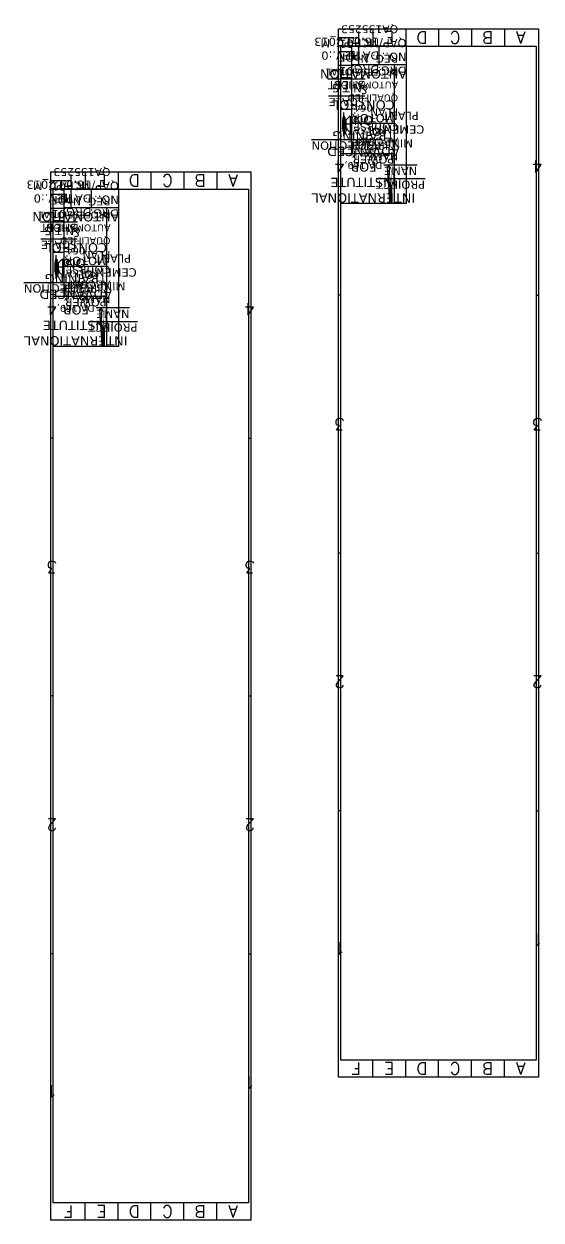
# Model space of a CAD drawing. Header units: millimetres. Extents: x -9791142 to 63260, y -4809864 to 11955173.
# Drawn here: x -6266781 to -4685495, y -4809864 to -1148019 of the extents above; entities that cross this region are included whole.
import ezdxf
from ezdxf.enums import TextEntityAlignment as Align

# ---------------------------------------------------------------- set-up
doc = ezdxf.new("R2010")
doc.units = ezdxf.units.MM
doc.header["$LTSCALE"] = 5
doc.styles.add('style2', font='verdana.ttf')

# ---------------------------------------------------------------- blocks, each defined once
blk = doc.blocks.new('SAMPLE_PAGE')
h = blk.add_hatch(color=140)
h.paths.add_polyline_path([(42363.1, 2026.5), (42360.1, 2026.5), (42360.1, 1974.1), (42363.1, 1974.1)])
h.paths.add_polyline_path([(42375.4, 2026.5), (42372.4, 2026.5), (42372.4, 1974.1), (42375.4, 1974.1)])
for color, points in [(2, [(42406, 2026.5), (42383, 1974.1), (42429, 1974.1)]), (1, [(42429.4, 1973.2), (42406.4, 1920.8), (42452.5, 1920.8)]), (2, [(36239.3, 1611.8), (36216.3, 1559.4), (36262.3, 1559.4)]), (1, [(36262.8, 1558.5), (36239.7, 1506.2), (36285.8, 1506.2)])]:
    blk.add_hatch(color=color).paths.add_polyline_path(points)
h = blk.add_hatch(color=140)
h.paths.add_polyline_path([(36196.5, 1611.8), (36193.5, 1611.8), (36193.5, 1559.4), (36196.5, 1559.4)])
h.paths.add_polyline_path([(36208.7, 1611.8), (36205.7, 1611.8), (36205.7, 1559.4), (36208.7, 1559.4)])
at = {"color": 6}
for p, q in [((39943.2, 4564.8), (39943.2, 4514.8)), ((40648.5, 4564.8), (40648.5, 4514.8)), ((41353.9, 4564.8), (41353.9, 4514.8)), ((42059.2, 4564.8), (42059.2, 4514.8)), ((42764.6, 4564.8), (42764.6, 4514.8)), ((33776.5, 4150.1), (33776.5, 4100.1)), ((34481.8, 4150.1), (34481.8, 4100.1)), ((35187.2, 4150.1), (35187.2, 4100.1)), ((35892.5, 4150.1), (35892.5, 4100.1)), ((36597.9, 4150.1), (36597.9, 4100.1)), ((39260.3, 3791.5), (39210.3, 3791.5)), ((43447.4, 3791.5), (43497.1, 3791.5)), ((33093.6, 3376.8), (33043.6, 3376.8)), ((37280.7, 3376.8), (37330.5, 3376.8)), ((39260.3, 3043.3), (39210.3, 3043.3)), ((43447.4, 3043.3), (43497.4, 3043.3)), ((33093.6, 2628.6), (33043.6, 2628.6)), ((37280.7, 2628.6), (37330.7, 2628.6)), ((39260.3, 2295), (39210.3, 2295)), ((43447.4, 2295), (43497.4, 2295)), ((33093.6, 1880.3), (33043.6, 1880.3)), ((37280.7, 1880.3), (37330.7, 1880.3)), ((39943.2, 1521.8), (39943.2, 1571.8)), ((40648.5, 1521.8), (40648.5, 1571.8)), ((41353.9, 1521.8), (41353.9, 1571.8)), ((42059.2, 1521.8), (42059.2, 1571.8)), ((42764.6, 1521.8), (42764.6, 1571.8)), ((33776.5, 1107.1), (33776.5, 1157.1)), ((34481.8, 1107.1), (34481.8, 1157.1)), ((35187.2, 1107.1), (35187.2, 1157.1)), ((35892.5, 1107.1), (35892.5, 1157.1)), ((36597.9, 1107.1), (36597.9, 1157.1))]:
    blk.add_line(p, q, dxfattribs=at)
at = {"color": 84}
for p, q in [((43447.4, 2052.6), (43447.4, 1571.8)), ((42042.7, 2028.7), (42042.7, 1571.8)), ((42042.7, 2028.7), (43460.8, 2028.7)), ((42297.5, 2028.7), (42297.5, 1626)), ((42297.5, 1884.2), (43447.4, 1884.2)), ((43212.4, 1884.2), (43212.4, 1571.8)), ((42297.5, 1796.4), (43212.4, 1796.4)), ((43212.4, 1755.8), (43447.4, 1755.8)), ((37280.7, 1637.9), (37280.7, 1157.1)), ((43212.4, 1663.8), (43447.4, 1663.8)), ((35876, 1614), (35876, 1157.1)), ((35876, 1614), (37294.1, 1614)), ((36130.9, 1614), (36130.9, 1211.3)), ((42042.7, 1626), (43212.4, 1626)), ((42627.5, 1626), (42627.5, 1571.8)), ((43063.8, 1626), (43063.8, 1571.8)), ((42042.7, 1571.8), (43447.4, 1571.8)), ((36130.9, 1469.5), (37280.7, 1469.5)), ((37045.7, 1469.5), (37045.7, 1157.1)), ((36130.9, 1381.8), (37045.7, 1381.8)), ((37045.7, 1341.1), (37280.7, 1341.1)), ((37045.7, 1249.1), (37280.7, 1249.1)), ((35876, 1211.3), (37045.7, 1211.3)), ((36460.9, 1211.3), (36460.9, 1157.1)), ((36897.1, 1211.3), (36897.1, 1157.1)), ((35876, 1157.1), (37280.7, 1157.1))]:
    blk.add_line(p, q, dxfattribs=at)
at = {"color": 140}
for p, q in [((42363.1, 2026.5), (42360.1, 2026.5)), ((42360.1, 1974.1), (42360.1, 2026.5)), ((42375.4, 2026.5), (42372.4, 2026.5)), ((42372.4, 1974.1), (42372.4, 2026.5)), ((42375.4, 1974.1), (42375.4, 2026.5)), ((36196.5, 1611.8), (36193.5, 1611.8)), ((36193.5, 1559.4), (36193.5, 1611.8)), ((36208.7, 1611.8), (36205.7, 1611.8)), ((36205.7, 1559.4), (36205.7, 1611.8)), ((36208.7, 1559.4), (36208.7, 1611.8))]:
    blk.add_line(p, q, dxfattribs=at)
at = {"color": 2}
for p, q in [((42383, 1974.1), (42406, 2026.5)), ((42429, 1974.1), (42406, 2026.5)), ((42383, 1974.1), (42429, 1974.1)), ((36216.3, 1559.4), (36239.3, 1611.8)), ((36262.3, 1559.4), (36239.3, 1611.8)), ((36216.3, 1559.4), (36262.3, 1559.4))]:
    blk.add_line(p, q, dxfattribs=at)
at = {"color": 4}
for p, q in [((42360.1, 1974.1), (42363.1, 1974.1)), ((42372.4, 1974.1), (42375.4, 1974.1)), ((36193.5, 1559.4), (36196.5, 1559.4)), ((36205.7, 1559.4), (36208.7, 1559.4))]:
    blk.add_line(p, q, dxfattribs=at)
at = {"color": 1}
for p, q in [((42406.4, 1920.8), (42429.4, 1973.2)), ((42429.4, 1973.2), (42452.5, 1920.8)), ((42406.4, 1920.8), (42452.5, 1920.8)), ((36239.7, 1506.2), (36262.8, 1558.5)), ((36262.8, 1558.5), (36285.8, 1506.2)), ((36239.7, 1506.2), (36285.8, 1506.2))]:
    blk.add_line(p, q, dxfattribs=at)
at = {"lineweight": 9, "ltscale": 5}
for p, q in [((39412.9, 1943.5), (39412.9, 1943.5)), ((33246.3, 1528.8), (33246.3, 1528.8))]:
    blk.add_line(p, q, dxfattribs=at)
at = {"color": 160}
for p, q in [((43250.9, 1822.6), (43335.2, 1810.8)), ((43384.6, 1832.6), (43384.6, 1764)), ((43240.9, 1798.3), (43418.9, 1798.3)), ((43250.9, 1774), (43335.2, 1785.8)), ((37084.2, 1407.9), (37168.6, 1396.1)), ((37217.9, 1417.9), (37217.9, 1349.3)), ((37074.2, 1383.6), (37252.2, 1383.6)), ((37084.2, 1359.3), (37168.6, 1371.1))]:
    blk.add_line(p, q, dxfattribs=at)
at = {"color": 240}
for points in [[(39210.3, 4564.8), (43497.4, 4564.8), (43497.4, 1521.8), (39210.3, 1521.8)], [(39260.3, 4514.8), (43447.4, 4514.8), (43447.4, 1571.8), (39260.3, 1571.8)], [(33043.6, 4150.1), (37330.7, 4150.1), (37330.7, 1107.1), (33043.6, 1107.1)], [(33093.6, 4100.1), (37280.7, 4100.1), (37280.7, 1157.1), (33093.6, 1157.1)]]:
    blk.add_lwpolyline(points, close=True, dxfattribs=at)
at = {"color": 160}
for points in [[(43250.9, 1774), (43250.9, 1822.6)], [(43335.2, 1810.8), (43335.2, 1785.8)], [(37084.2, 1359.3), (37084.2, 1407.9)], [(37168.6, 1396.1), (37168.6, 1371.1)]]:
    blk.add_lwpolyline(points, dxfattribs=at)
for centre, radius in [((43384.6, 1798.3), 24.3), ((43384.6, 1798.3), 12.5), ((37217.9, 1383.6), 24.3), ((37217.9, 1383.6), 12.5)]:
    blk.add_circle(centre, radius, dxfattribs=at)
at = {"color": 140, "style": 'style2'}
for p in [(42359.1, 1921.4), (36192.4, 1506.7)]:
    blk.add_text('TC', height=50.87, dxfattribs=at).set_placement(p, align=Align.CENTER)
at = {"color": 2, "char_height": 35, "attachment_point": 5, "style": 'style2'}
for s, insert, width in [('{\\Fromans|c0;A}', (39590.5, 4539.8), 705.35), ('{\\Fromans|c0;B}', (40295.8, 4539.8), 705.35), ('{\\Fromans|c0;C}', (41001.2, 4539.8), 705.35), ('{\\Fromans|c0;D}', (41706.5, 4539.8), 705.35), ('{\\Fromans|c0;E}', (42411.9, 4539.8), 705.35), ('\\pxqc;{\\Fromans|c0;F}', (43117.2, 4539.8), 705.35), ('{\\Fromans|c0;1}', (43475.3, 4190.6), 50), ('{\\Fromans|c0;1}', (39235.3, 4165.6), 50), ('{\\Fromans|c0;A}', (33423.8, 4125.1), 705.35), ('{\\Fromans|c0;B}', (34129.1, 4125.1), 705.35), ('{\\Fromans|c0;C}', (34834.5, 4125.1), 705.35), ('{\\Fromans|c0;D}', (35539.8, 4125.1), 705.35), ('{\\Fromans|c0;E}', (36245.2, 4125.1), 705.35), ('\\pxqc;{\\Fromans|c0;F}', (36950.5, 4125.1), 705.35), ('{\\Fromans|c0;1}', (37308.6, 3776), 50), ('{\\Fromans|c0;1}', (33068.6, 3751), 50), ('{\\Fromans|c0;2}', (39235.3, 3417.4), 50), ('{\\Fromans|c0;2}', (43475.3, 3417.4), 50), ('{\\Fromans|c0;2}', (33068.6, 3002.7), 50), ('{\\Fromans|c0;2}', (37308.6, 3002.7), 50), ('{\\Fromans|c0;3}', (39235.3, 2669.1), 50), ('{\\Fromans|c0;3}', (43475.3, 2669.1), 50), ('{\\Fromans|c0;3}', (33068.6, 2254.5), 50), ('{\\Fromans|c0;3}', (37308.6, 2254.5), 50), ('{\\Fromans|c0;4}', (39235.3, 1920.9), 50), ('{\\Fromans|c0;4}', (43472.4, 1920.9), 50), ('{\\Fromans|c0;A}', (39590.5, 1546.8), 705.35), ('{\\Fromans|c0;B}', (40295.8, 1546.8), 705.35), ('{\\Fromans|c0;C}', (41001.2, 1546.8), 705.35), ('{\\Fromans|c0;D}', (41706.5, 1546.8), 705.35), ('{\\Fromans|c0;E}', (42411.9, 1546.8), 705.35), ('\\pxqc;{\\Fromans|c0;F}', (43117.2, 1546.8), 705.35), ('{\\Fromans|c0;4}', (33068.6, 1506.2), 50), ('{\\Fromans|c0;4}', (37305.7, 1506.2), 50), ('{\\Fromans|c0;A}', (33423.8, 1132.1), 705.35), ('{\\Fromans|c0;B}', (34129.1, 1132.1), 705.35), ('{\\Fromans|c0;C}', (34834.5, 1132.1), 705.35), ('{\\Fromans|c0;D}', (35539.8, 1132.1), 705.35), ('{\\Fromans|c0;E}', (36245.2, 1132.1), 705.35), ('\\pxqc;{\\Fromans|c0;F}', (36950.5, 1132.1), 705.35)]:
    blk.add_mtext(s, dxfattribs=dict(at, insert=insert, width=width))
at = {"color": 140, "width": 963.119, "attachment_point": 2, "style": 'style2'}
for s, insert, char_height in [('INTERNATIONAL INSTITUTE FOR ADVANCED\\PTRAINING ON CONTROL & AUTOMATION', (42965.8, 2025.9), 27), ('DA 169, SALT LAKE, KOLKATA - 700 064', (42965.8, 1928.2), 20), ('INTERNATIONAL INSTITUTE FOR ADVANCED\\PTRAINING ON CONTROL & AUTOMATION', (36799.2, 1611.2), 27), ('DA 169, SALT LAKE, KOLKATA - 700 064', (36799.2, 1513.5), 20)]:
    blk.add_mtext(s, dxfattribs=dict(at, insert=insert, char_height=char_height))
at = {"color": 211, "char_height": 24, "style": 'style2'}
for s, insert, width, attachment_point in [('\\pxqc;\\P {\\LPROJECT\\PNAME} \\P\\PMINI\\PCEMENT\\PPLANT', (42042.7, 1893.8), 254.85, 4), ('\\pxqc;POWER CIRCUIT OF MOTOR', (42755, 1840.3), 914.86, 5), ('\\pxqc;{\\LPROJECTION} ', (43328, 1857.1), 235, 5), (' {\\LSCALE} \\PN.T.S\\P ', (43322.5, 1693.4), 235, 5), (' {\\LSHEET\\P01 OF 01\\P} ', (43328.4, 1604.4), 235, 5), (' DRG. NO.: QAP/MCP/PC_M', (42042.7, 1598.9), 579.277, 4), (' DRG. DATE: 16.03.2013', (42627.5, 1598.9), 457.43, 4), (' REV.:0 ', (43063.8, 1598.9), 457.43, 4), ('\\pxqc;\\P {\\LPROJECT\\PNAME} \\P\\PMINI\\PCEMENT\\PPLANT', (35876, 1479.1), 254.85, 4), ('\\pxqc;POWER CIRCUIT OF MOTOR', (36588.3, 1425.7), 914.86, 5), ('\\pxqc;{\\LPROJECTION} ', (37161.3, 1442.4), 235, 5), (' {\\LSCALE} \\PN.T.S\\P ', (37155.8, 1278.8), 235, 5), (' {\\LSHEET\\P01 OF 01\\P} ', (37161.7, 1189.7), 235, 5), (' DRG. NO.: QAP/MCP/PC_M', (35876, 1184.2), 579.277, 4), (' DRG. DATE: 16.03.2013', (36460.9, 1184.2), 457.43, 4), (' REV.:0 ', (36897.1, 1184.2), 457.43, 4)]:
    blk.add_mtext(s, dxfattribs=dict(at, insert=insert, width=width, attachment_point=attachment_point))
at = {"color": 211, "char_height": 22.8, "width": 1173.883, "attachment_point": 4, "line_spacing_factor": 1.125, "style": 'style2'}
for insert in [(42222, 1705.1), (36055.3, 1290.4)]:
    blk.add_mtext('^INAME^I^I^I: ABCDEF\\P^ICOURSE PLAN    : {\\H0.87719x;QUALIFIED AUTOMATION PROFESSIONAL}              \\P^IREG. No.^I^I: QA135253', dxfattribs=dict(at, insert=insert))

msp = doc.modelspace()

# ---------------------------------------------------------------- block references
at = {"lineweight": 9, "ltscale": 5, "xscale": -142.6437996070163, "yscale": -1054.590653613923, "zscale": 142.6437996070163}
msp.add_blockref('SAMPLE_PAGE', (20466, 4092), dxfattribs=at)

doc.saveas('drawing.dxf')
